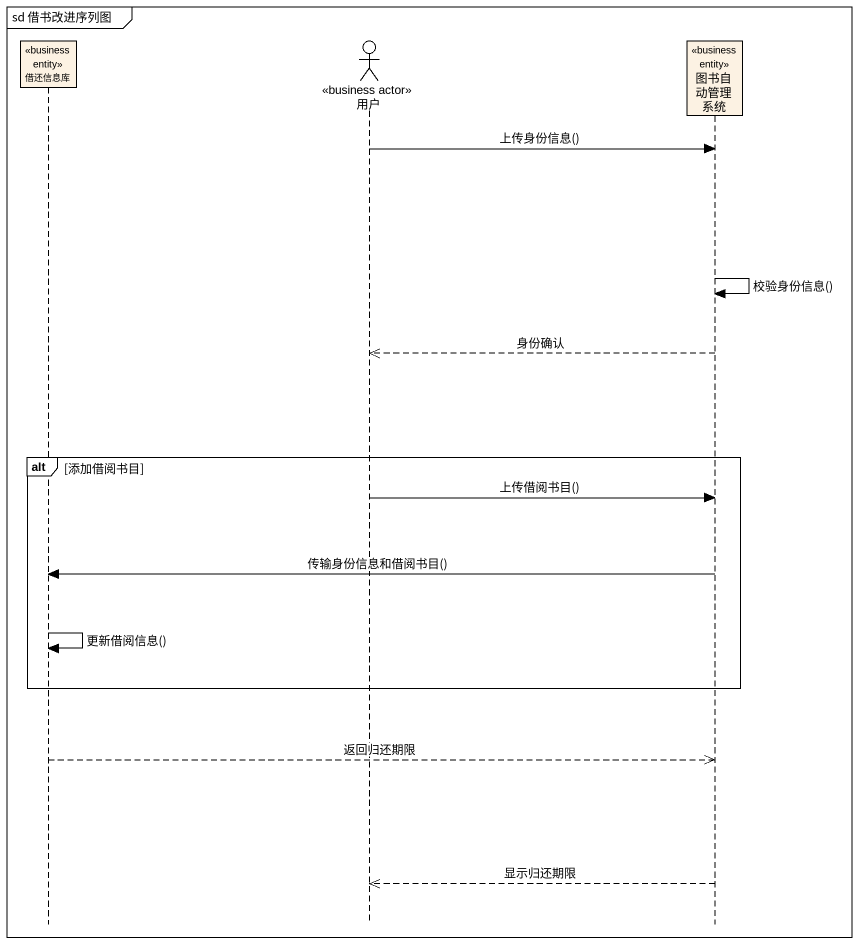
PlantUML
@startuml
mainframe sd 借书改进序列图
hide footbox
participant 借还信息库 <<business entity>>
actor 用户 <<business actor>>
participant 图书自动管理系统 <<business entity>>

用户 -> 图书自动管理系统 : 上传身份信息()
图书自动管理系统 -> 图书自动管理系统 : 校验身份信息()
图书自动管理系统 -->> 用户 : 身份确认
alt 添加借阅书目
  用户 -> 图书自动管理系统 : 上传借阅书目()
  图书自动管理系统 -> 借还信息库 : 传输身份信息和借阅书目()
  借还信息库 -> 借还信息库 : 更新借阅信息()
end
借还信息库 -->> 图书自动管理系统 : 返回归还期限
图书自动管理系统 -->> 用户 : 显示归还期限
@enduml
